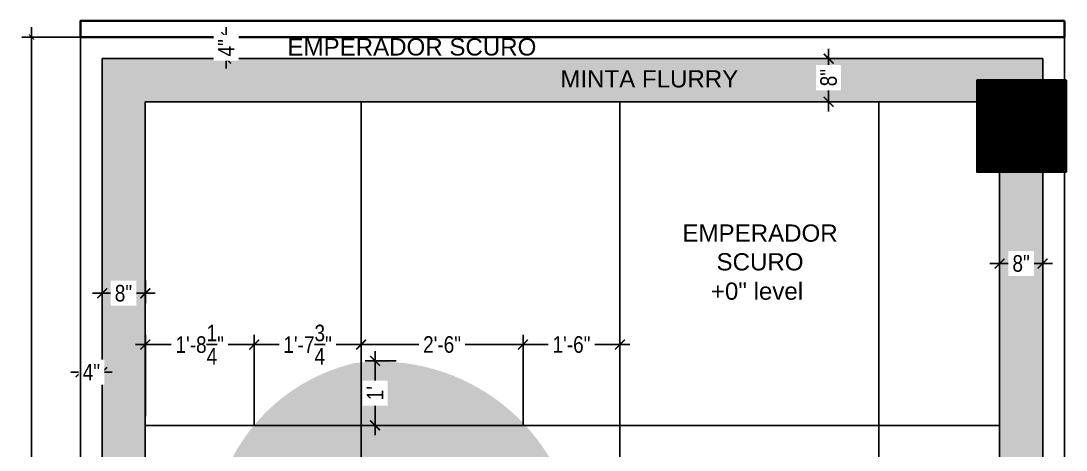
# Model space of a CAD drawing. Header units: inches. Extents: x -109431 to 29005, y -34715 to -1756.
# Drawn here: x -52533.5 to -52339.7, y -17318.8 to -17239.2 of the extents above; entities that cross this region are included whole.
import ezdxf

# ---------------------------------------------------------------- set-up
doc = ezdxf.new("R2010")
doc.units = ezdxf.units.IN
doc.header["$LTSCALE"] = 0.05
doc.header["$MEASUREMENT"] = 0
doc.header["$PDMODE"] = 3
doc.header["$PDSIZE"] = -4
doc.linetypes.add('ACAD_ISO03W100', pattern=[30, 12, -18])
doc.linetypes.add('DASHED2', pattern=[0.375, 0.25, -0.125])
doc.layers.get('Defpoints').update_dxf_attribs({"linetype": 'DASHED2'})
for name, color, linetype in [('Column', 6, 'Continuous'), ('Flooring Hatch', 251, 'Continuous'), ('Flooring Layout', 7, 'Continuous'), ('Furniture text & dimension', 7, 'Continuous')]:
    doc.layers.add(name, color=color, linetype=linetype)
doc.layers.add('WALL', color=7, linetype='Continuous', lineweight=35)
doc.styles.add('9-128OF1-4', font='ARIALN.TTF', dxfattribs={"height": 3.0792})
doc.styles.add('PDF Arial', font='arial.ttf')
doc.styles.add('style2', font='stylu.ttf')
doc.dimstyles.new('DIM 1-4', dxfattribs={"dimtxt": 3.0792, "dimasz": 1.82, "dimexe": 1.82, "dimexo": 0, "dimgap": 0.09, "dimtad": 0, "dimzin": 0, "dimdsep": 46, "dimlunit": 4, "dimtxsty": '9-128OF1-4', "dimblk": 'ARCHTICK', "dimcen": 1.8125, "dimdle": 1.82, "dimclrd": 8, "dimclre": 8, "dimadec": 0, "dimazin": 0, "dimtfac": 1, "dimtofl": 0, "dimtmove": 0, "dimatfit": 3, "dimldrblk": 'OPEN90', "dimfxl": 1, "dimtolj": 1, "dimtzin": 0, "dimlwd": -1, "dimarcsym": 0})

# ---------------------------------------------------------------- blocks, each defined once
blk = doc.blocks.new('_ArchTick')
at = {"color": 0, "const_width": 0.15}
blk.add_lwpolyline([(-0.5, -0.5), (0.5, 0.5)], dxfattribs=at)
blk = doc.blocks.new('*D417')
at = {"layer": 'Defpoints', "color": 0, "ltscale": 50, "transparency": 16777216}
for p in [(-52463.96, -17302.29), (-52467.87, -17314.23), (-52463.96, -17314.23)]:
    blk.add_point(p, dxfattribs=at)
at = {"layer": 'Flooring Layout', "color": 8, "linetype": 'ACAD_ISO03W100', "ltscale": 50, "transparency": 16777216}
for p, q in [((-52467.87, -17300.47), (-52467.87, -17307.13)), ((-52467.87, -17316.05), (-52467.87, -17309.39))]:
    blk.add_line(p, q, dxfattribs=at)
at = {"layer": 'Flooring Layout', "color": 8, "linetype": 'ACAD_ISO03W100', "lineweight": -2, "ltscale": 50, "transparency": 16777216}
for p, q in [((-52463.96, -17302.29), (-52469.69, -17302.29)), ((-52463.96, -17314.23), (-52469.69, -17314.23))]:
    blk.add_line(p, q, dxfattribs=at)
at = {"layer": 'Flooring Layout', "color": 8, "ltscale": 50, "transparency": 16777216, "xscale": 1.82, "yscale": 1.82, "zscale": 1.82}
for p, rotation in [((-52467.87, -17302.29), 90), ((-52467.87, -17314.23), 270)]:
    blk.add_blockref('_ArchTick', p, dxfattribs=dict(at, rotation=rotation))
at = {"layer": 'Flooring Layout', "color": 0, "ltscale": 50, "transparency": 16777216, "insert": (-52467.87, -17308.26), "char_height": 3.079, "attachment_point": 5, "rotation": 90, "style": '9-128OF1-4', "bg_fill": 3, "box_fill_scale": 1.25, "bg_fill_color": 256, "bg_fill_true_color": 13158600, "bg_fill_transparency": 0}
blk.add_mtext("\\A1;1'", dxfattribs=at)
blk = doc.blocks.new('_Open90')
at = {"color": 0, "linetype": 'ByBlock', "lineweight": -2}
for p, q in [((0, 0), (-1, 0)), ((-0.5, 0.5), (0, 0)), ((0, 0), (-0.5, -0.5))]:
    blk.add_line(p, q, dxfattribs=at)
blk = doc.blocks.new('*D423')
at = {"layer": 'Defpoints', "color": 0, "ltscale": 50, "transparency": 16777216}
for p in [(-52440.44, -17299.25), (-52470.46, -17314.23), (-52440.44, -17314.23)]:
    blk.add_point(p, dxfattribs=at)
at = {"layer": 'Flooring Layout', "color": 8, "linetype": 'ACAD_ISO03W100', "lineweight": -2, "ltscale": 50, "transparency": 16777216}
for p, q in [((-52470.46, -17314.23), (-52470.46, -17297.43)), ((-52440.44, -17314.23), (-52440.44, -17297.43))]:
    blk.add_line(p, q, dxfattribs=at)
at = {"layer": 'Flooring Layout', "color": 8, "linetype": 'ACAD_ISO03W100', "ltscale": 50, "transparency": 16777216}
for p, q in [((-52472.28, -17299.25), (-52458.92, -17299.25)), ((-52438.62, -17299.25), (-52451.98, -17299.25))]:
    blk.add_line(p, q, dxfattribs=at)
at = {"layer": 'Flooring Layout', "color": 8, "ltscale": 50, "transparency": 16777216, "xscale": 1.82, "yscale": 1.82, "zscale": 1.82, "rotation": 180}
blk.add_blockref('_ArchTick', (-52470.46, -17299.25), dxfattribs=at)
at = {"layer": 'Flooring Layout', "color": 8, "ltscale": 50, "transparency": 16777216, "xscale": 1.82, "yscale": 1.82, "zscale": 1.82}
blk.add_blockref('_ArchTick', (-52440.44, -17299.25), dxfattribs=at)
at = {"layer": 'Flooring Layout', "color": 0, "ltscale": 50, "transparency": 16777216, "insert": (-52455.45, -17299.25), "char_height": 3.079, "attachment_point": 5, "style": '9-128OF1-4', "bg_fill": 3, "box_fill_scale": 1.25, "bg_fill_color": 256, "bg_fill_true_color": 13158600, "bg_fill_transparency": 0}
blk.add_mtext('\\A1;2\'-6"', dxfattribs=at)
blk = doc.blocks.new('*D424')
at = {"layer": 'Defpoints', "color": 0, "ltscale": 50, "transparency": 16777216}
for p in [(-52490.29, -17299.25), (-52490.29, -17314.23), (-52470.46, -17314.23)]:
    blk.add_point(p, dxfattribs=at)
at = {"layer": 'Flooring Layout', "color": 8, "linetype": 'ACAD_ISO03W100', "lineweight": -2, "ltscale": 50, "transparency": 16777216}
for p, q in [((-52490.29, -17314.23), (-52490.29, -17297.43)), ((-52470.46, -17314.23), (-52470.46, -17297.43))]:
    blk.add_line(p, q, dxfattribs=at)
at = {"layer": 'Flooring Layout', "color": 8, "linetype": 'ACAD_ISO03W100', "ltscale": 50, "transparency": 16777216}
for p, q in [((-52492.11, -17299.25), (-52484.67, -17299.25)), ((-52468.64, -17299.25), (-52476.08, -17299.25))]:
    blk.add_line(p, q, dxfattribs=at)
at = {"layer": 'Flooring Layout', "color": 8, "ltscale": 50, "transparency": 16777216, "xscale": 1.82, "yscale": 1.82, "zscale": 1.82, "rotation": 180}
blk.add_blockref('_ArchTick', (-52490.29, -17299.25), dxfattribs=at)
at = {"layer": 'Flooring Layout', "color": 8, "ltscale": 50, "transparency": 16777216, "xscale": 1.82, "yscale": 1.82, "zscale": 1.82}
blk.add_blockref('_ArchTick', (-52470.46, -17299.25), dxfattribs=at)
at = {"layer": 'Flooring Layout', "color": 0, "ltscale": 50, "transparency": 16777216, "insert": (-52480.38, -17299.25), "char_height": 3.0792, "attachment_point": 5, "style": '9-128OF1-4', "bg_fill": 3, "box_fill_scale": 1.25, "bg_fill_color": 256, "bg_fill_true_color": 13158600, "bg_fill_transparency": 0}
blk.add_mtext('\\A1;1\'-7{\\H1x;\\S3/4;}"', dxfattribs=at)
blk = doc.blocks.new('*D415')
at = {"layer": 'Defpoints', "color": 0, "ltscale": 50, "transparency": 16777216}
for p in [(-52386.43, -17246.23), (-52386.43, -17254.23), (-52383.78, -17254.23)]:
    blk.add_point(p, dxfattribs=at)
at = {"layer": 'Flooring Layout', "color": 8, "linetype": 'ACAD_ISO03W100', "ltscale": 50, "transparency": 16777216}
for p, q in [((-52383.78, -17244.41), (-52383.78, -17248.21)), ((-52383.78, -17256.05), (-52383.78, -17251.3))]:
    blk.add_line(p, q, dxfattribs=at)
at = {"layer": 'Flooring Layout', "color": 8, "linetype": 'ACAD_ISO03W100', "lineweight": -2, "ltscale": 50, "transparency": 16777216}
for p, q in [((-52386.43, -17246.23), (-52381.96, -17246.23)), ((-52386.43, -17254.23), (-52381.96, -17254.23))]:
    blk.add_line(p, q, dxfattribs=at)
at = {"layer": 'Flooring Layout', "color": 8, "ltscale": 50, "transparency": 16777216, "xscale": 1.82, "yscale": 1.82, "zscale": 1.82}
for p, rotation in [((-52383.78, -17246.23), 90), ((-52383.78, -17254.23), 270)]:
    blk.add_blockref('_ArchTick', p, dxfattribs=dict(at, rotation=rotation))
at = {"layer": 'Flooring Layout', "color": 0, "ltscale": 50, "transparency": 16777216, "insert": (-52383.78, -17249.76), "char_height": 3.079, "attachment_point": 5, "rotation": 90, "style": '9-128OF1-4', "bg_fill": 3, "box_fill_scale": 1.25, "bg_fill_color": 256, "bg_fill_true_color": 13158600, "bg_fill_transparency": 0}
blk.add_mtext('\\A1;8"', dxfattribs=at)
blk = doc.blocks.new('*D416')
at = {"layer": 'Defpoints', "color": 0, "ltscale": 50, "transparency": 16777216}
for p in [(-52352.09, -17284.22), (-52352.09, -17284.24), (-52344.09, -17284.24)]:
    blk.add_point(p, dxfattribs=at)
at = {"layer": 'Flooring Layout', "color": 8, "linetype": 'ACAD_ISO03W100', "lineweight": -2, "ltscale": 50, "transparency": 16777216}
for p, q in [((-52352.09, -17284.24), (-52352.09, -17282.4)), ((-52344.09, -17284.24), (-52344.09, -17282.4))]:
    blk.add_line(p, q, dxfattribs=at)
at = {"layer": 'Flooring Layout', "color": 8, "linetype": 'ACAD_ISO03W100', "ltscale": 50, "transparency": 16777216}
for p, q in [((-52353.91, -17284.22), (-52349.63, -17284.22)), ((-52342.27, -17284.22), (-52346.54, -17284.22))]:
    blk.add_line(p, q, dxfattribs=at)
at = {"layer": 'Flooring Layout', "color": 8, "ltscale": 50, "transparency": 16777216, "xscale": 1.82, "yscale": 1.82, "zscale": 1.82, "rotation": 180}
blk.add_blockref('_ArchTick', (-52352.09, -17284.22), dxfattribs=at)
at = {"layer": 'Flooring Layout', "color": 8, "ltscale": 50, "transparency": 16777216, "xscale": 1.82, "yscale": 1.82, "zscale": 1.82}
blk.add_blockref('_ArchTick', (-52344.09, -17284.22), dxfattribs=at)
at = {"layer": 'Flooring Layout', "color": 0, "ltscale": 50, "transparency": 16777216, "insert": (-52348.09, -17284.22), "char_height": 3.079, "attachment_point": 5, "style": '9-128OF1-4', "bg_fill": 3, "box_fill_scale": 1.25, "bg_fill_color": 256, "bg_fill_true_color": 13158600, "bg_fill_transparency": 0}
blk.add_mtext('\\A1;8"', dxfattribs=at)
blk = doc.blocks.new('*D432')
at = {"layer": 'Defpoints', "color": 0, "ltscale": 50, "transparency": 16777216}
for p in [(-52518.46, -17287.36), (-52510.46, -17287.36), (-52510.46, -17289.74)]:
    blk.add_point(p, dxfattribs=at)
at = {"layer": 'Flooring Layout', "color": 8, "linetype": 'ACAD_ISO03W100', "lineweight": -2, "ltscale": 50, "transparency": 16777216}
for p, q in [((-52518.46, -17287.36), (-52518.46, -17291.56)), ((-52510.46, -17287.36), (-52510.46, -17291.56))]:
    blk.add_line(p, q, dxfattribs=at)
at = {"layer": 'Flooring Layout', "color": 8, "linetype": 'ACAD_ISO03W100', "ltscale": 50, "transparency": 16777216}
for p, q in [((-52520.28, -17289.74), (-52516.06, -17289.74)), ((-52508.64, -17289.74), (-52512.98, -17289.74))]:
    blk.add_line(p, q, dxfattribs=at)
at = {"layer": 'Flooring Layout', "color": 8, "ltscale": 50, "transparency": 16777216, "xscale": 1.82, "yscale": 1.82, "zscale": 1.82, "rotation": 180}
blk.add_blockref('_ArchTick', (-52518.46, -17289.74), dxfattribs=at)
at = {"layer": 'Flooring Layout', "color": 8, "ltscale": 50, "transparency": 16777216, "xscale": 1.82, "yscale": 1.82, "zscale": 1.82}
blk.add_blockref('_ArchTick', (-52510.46, -17289.74), dxfattribs=at)
at = {"layer": 'Flooring Layout', "color": 0, "ltscale": 50, "transparency": 16777216, "insert": (-52514.52, -17289.74), "char_height": 3.079, "attachment_point": 5, "style": '9-128OF1-4', "bg_fill": 3, "box_fill_scale": 1.25, "bg_fill_color": 256, "bg_fill_true_color": 13158600, "bg_fill_transparency": 0}
blk.add_mtext('\\A1;8"', dxfattribs=at)
blk = doc.blocks.new('*D436')
at = {"layer": 'Flooring Layout', "color": 8, "linetype": 'ACAD_ISO03W100', "lineweight": -2, "ltscale": 50, "transparency": 16777216}
for p, q in [((-52522.46, -17302.58), (-52522.46, -17306.18)), ((-52518.46, -17302.58), (-52518.46, -17306.18))]:
    blk.add_line(p, q, dxfattribs=at)
at = {"layer": 'Flooring Layout', "color": 8, "linetype": 'ACAD_ISO03W100', "ltscale": 50, "transparency": 16777216}
for p, q in [((-52524.28, -17304.36), (-52522.06, -17304.36)), ((-52516.64, -17304.36), (-52518.87, -17304.36))]:
    blk.add_line(p, q, dxfattribs=at)
at = {"layer": 'Flooring Layout', "color": 8, "ltscale": 50, "transparency": 16777216, "xscale": 1.82, "yscale": 1.82, "zscale": 1.82, "rotation": 180}
blk.add_blockref('_ArchTick', (-52522.46, -17304.36), dxfattribs=at)
at = {"layer": 'Flooring Layout', "color": 8, "ltscale": 50, "transparency": 16777216, "xscale": 1.82, "yscale": 1.82, "zscale": 1.82}
blk.add_blockref('_ArchTick', (-52518.46, -17304.36), dxfattribs=at)
at = {"layer": 'Flooring Layout', "color": 0, "ltscale": 50, "transparency": 16777216, "insert": (-52520.46, -17304.36), "char_height": 3.079, "attachment_point": 5, "style": '9-128OF1-4', "bg_fill": 3, "box_fill_scale": 1.25, "bg_fill_color": 256, "bg_fill_true_color": 13158600, "bg_fill_transparency": 0}
blk.add_mtext('\\A1;4"', dxfattribs=at)
at = {"layer": 'Defpoints', "color": 0, "ltscale": 50, "transparency": 16777216}
for p in [(-52522.46, -17302.58), (-52518.46, -17302.58), (-52518.46, -17304.36)]:
    blk.add_point(p, dxfattribs=at)
blk = doc.blocks.new('*D427')
at = {"layer": 'Defpoints', "color": 0, "ltscale": 50, "transparency": 16777216}
for p in [(-52510.46, -17299.25), (-52510.46, -17312.51), (-52490.29, -17314.23)]:
    blk.add_point(p, dxfattribs=at)
at = {"layer": 'Flooring Layout', "color": 8, "linetype": 'ACAD_ISO03W100', "lineweight": -2, "ltscale": 50, "transparency": 16777216}
for p, q in [((-52510.46, -17312.51), (-52510.46, -17297.43)), ((-52490.29, -17314.23), (-52490.29, -17297.43))]:
    blk.add_line(p, q, dxfattribs=at)
at = {"layer": 'Flooring Layout', "color": 8, "linetype": 'ACAD_ISO03W100', "ltscale": 50, "transparency": 16777216}
for p, q in [((-52512.28, -17299.25), (-52504.67, -17299.25)), ((-52488.47, -17299.25), (-52496.08, -17299.25))]:
    blk.add_line(p, q, dxfattribs=at)
at = {"layer": 'Flooring Layout', "color": 8, "ltscale": 50, "transparency": 16777216, "xscale": 1.82, "yscale": 1.82, "zscale": 1.82, "rotation": 180}
blk.add_blockref('_ArchTick', (-52510.46, -17299.25), dxfattribs=at)
at = {"layer": 'Flooring Layout', "color": 8, "ltscale": 50, "transparency": 16777216, "xscale": 1.82, "yscale": 1.82, "zscale": 1.82}
blk.add_blockref('_ArchTick', (-52490.29, -17299.25), dxfattribs=at)
at = {"layer": 'Flooring Layout', "color": 0, "ltscale": 50, "transparency": 16777216, "insert": (-52500.38, -17299.25), "char_height": 3.0792, "attachment_point": 5, "style": '9-128OF1-4', "bg_fill": 3, "box_fill_scale": 1.25, "bg_fill_color": 256, "bg_fill_true_color": 13158600, "bg_fill_transparency": 0}
blk.add_mtext('\\A1;1\'-8{\\H1x;\\S1/4;}"', dxfattribs=at)
blk = doc.blocks.new('*D428')
at = {"layer": 'Defpoints', "color": 0, "ltscale": 50, "transparency": 16777216}
for p in [(-52422.46, -17299.25), (-52422.46, -17308.72), (-52440.44, -17314.23)]:
    blk.add_point(p, dxfattribs=at)
at = {"layer": 'Flooring Layout', "color": 8, "linetype": 'ACAD_ISO03W100', "lineweight": -2, "ltscale": 50, "transparency": 16777216}
for p, q in [((-52440.44, -17314.23), (-52440.44, -17297.43)), ((-52422.46, -17308.72), (-52422.46, -17297.43))]:
    blk.add_line(p, q, dxfattribs=at)
at = {"layer": 'Flooring Layout', "color": 8, "linetype": 'ACAD_ISO03W100', "ltscale": 50, "transparency": 16777216}
for p, q in [((-52442.26, -17299.25), (-52434.78, -17299.25)), ((-52420.64, -17299.25), (-52428.12, -17299.25))]:
    blk.add_line(p, q, dxfattribs=at)
at = {"layer": 'Flooring Layout', "color": 8, "ltscale": 50, "transparency": 16777216, "xscale": 1.82, "yscale": 1.82, "zscale": 1.82, "rotation": 180}
blk.add_blockref('_ArchTick', (-52440.44, -17299.25), dxfattribs=at)
at = {"layer": 'Flooring Layout', "color": 8, "ltscale": 50, "transparency": 16777216, "xscale": 1.82, "yscale": 1.82, "zscale": 1.82}
blk.add_blockref('_ArchTick', (-52422.46, -17299.25), dxfattribs=at)
at = {"layer": 'Flooring Layout', "color": 0, "ltscale": 50, "transparency": 16777216, "insert": (-52431.45, -17299.25), "char_height": 3.079, "attachment_point": 5, "style": '9-128OF1-4', "bg_fill": 3, "box_fill_scale": 1.25, "bg_fill_color": 256, "bg_fill_true_color": 13158600, "bg_fill_transparency": 0}
blk.add_mtext('\\A1;1\'-6"', dxfattribs=at)
blk = doc.blocks.new('*D443')
at = {"layer": 'Flooring Layout', "color": 8, "linetype": 'ACAD_ISO03W100', "ltscale": 50, "transparency": 16777216}
for p, q in [((-52495.48, -17240.41), (-52495.48, -17242.64)), ((-52495.48, -17248.05), (-52495.48, -17245.83))]:
    blk.add_line(p, q, dxfattribs=at)
at = {"layer": 'Flooring Layout', "color": 8, "linetype": 'ACAD_ISO03W100', "lineweight": -2, "ltscale": 50, "transparency": 16777216}
for p, q in [((-52493.85, -17242.23), (-52497.3, -17242.23)), ((-52493.85, -17246.23), (-52497.3, -17246.23))]:
    blk.add_line(p, q, dxfattribs=at)
at = {"layer": 'Flooring Layout', "color": 8, "ltscale": 50, "transparency": 16777216, "xscale": 1.82, "yscale": 1.82, "zscale": 1.82}
for p, rotation in [((-52495.48, -17242.23), 90), ((-52495.48, -17246.23), 270)]:
    blk.add_blockref('_ArchTick', p, dxfattribs=dict(at, rotation=rotation))
at = {"layer": 'Flooring Layout', "color": 0, "ltscale": 50, "transparency": 16777216, "insert": (-52495.48, -17244.23), "char_height": 3.079, "attachment_point": 5, "rotation": 90, "style": '9-128OF1-4', "bg_fill": 3, "box_fill_scale": 1.25, "bg_fill_color": 256, "bg_fill_true_color": 13158600, "bg_fill_transparency": 0}
blk.add_mtext('\\A1;4"', dxfattribs=at)
at = {"layer": 'Defpoints', "color": 0, "ltscale": 50, "transparency": 16777216}
for p in [(-52495.48, -17242.23), (-52493.85, -17242.23), (-52493.85, -17246.23)]:
    blk.add_point(p, dxfattribs=at)
blk = doc.blocks.new('*D445')
at = {"layer": 'Defpoints', "color": 0, "ltscale": 50, "transparency": 16777216}
for p in [(-52522.5, -17242.23), (-52531.56, -17448.24), (-52522.53, -17448.24)]:
    blk.add_point(p, dxfattribs=at)
at = {"layer": 'Furniture text & dimension', "color": 8, "ltscale": 50, "transparency": 16777216}
for p, q in [((-52531.56, -17240.41), (-52531.56, -17339.7)), ((-52531.56, -17450.06), (-52531.56, -17350.77))]:
    blk.add_line(p, q, dxfattribs=at)
at = {"layer": 'Furniture text & dimension', "color": 8, "lineweight": -2, "ltscale": 50, "transparency": 16777216}
for p, q in [((-52522.5, -17242.23), (-52533.38, -17242.23)), ((-52522.53, -17448.24), (-52533.38, -17448.24))]:
    blk.add_line(p, q, dxfattribs=at)
at = {"layer": 'Furniture text & dimension', "color": 8, "ltscale": 50, "transparency": 16777216}
for p, rotation in [((-52531.56, -17242.23), 90), ((-52531.56, -17448.24), 270)]:
    blk.add_blockref('_ArchTick', p, dxfattribs=dict(at, rotation=rotation))
at = {"layer": 'Furniture text & dimension', "color": 0, "ltscale": 50, "transparency": 16777216, "insert": (-52531.56, -17345.24), "char_height": 3, "attachment_point": 5, "rotation": 90, "style": 'style2'}
blk.add_mtext('\\A1;17\'-2"', dxfattribs=at)

msp = doc.modelspace()

# ---------------------------------------------------------------- hatches: boundary and pattern name
at = {"layer": 'Column', "ltscale": 0.25}
h = msp.add_hatch(dxfattribs=at)
h.set_pattern_fill('ANSI31', color=1, angle=270)
h.set_pattern_definition([(315, (2075.21567, -5227.35034), (0.08838834765, 0.08838834765), [])])
h.paths.add_polyline_path([(-52342.49927, -17267.2335), (-52342.49924, -17260.2335), (-52356.24924, -17260.2335), (-52356.24924, -17267.2335)])
h.paths.add_polyline_path([(-52339.74924, -17267.2335), (-52339.74924, -17260.2335), (-52342.49924, -17260.2335), (-52342.49927, -17267.2335)])
h.paths.add_polyline_path([(-52342.49924, -17260.2335), (-52339.74924, -17260.2335), (-52339.74924, -17250.2335), (-52356.24924, -17250.2335), (-52356.24924, -17260.2335)])
at = {"layer": 'Flooring Hatch', "ltscale": 50, "true_color": 0x939598}
h = msp.add_hatch(color=252, dxfattribs=at)
h.dxf.hatch_style = 1
h.paths.add_polyline_path([(-52344.08879, -17267.2335), (-52352.08879, -17267.2335), (-52352.06564, -17436.26858), (-52510.44444, -17436.26858), (-52510.44444, -17436.26118), (-52510.46937, -17254.2335), (-52356.24924, -17254.2335), (-52356.24924, -17250.2335), (-52344.09112, -17250.2335), (-52344.09167, -17246.2335), (-52518.47047, -17246.2335), (-52518.44334, -17444.26858), (-52344.06454, -17444.26858)])
h = msp.add_hatch(color=252, dxfattribs=at)
h.dxf.hatch_style = 1
edge = h.paths.add_edge_path(flags=17)
edge.add_line((-52352.06399, -17398.66508), (-52352.06399, -17394.39326))
edge.add_arc((-52338.75645, -17396.52917), 13.47786, 170.8815829, 189.1184171)
edge = h.paths.add_edge_path()
edge.add_line((-52352.06399, -17436.26858), (-52352.06399, -17412.75665))
edge.add_arc((-52375.71973, -17405.58414), 24.7192, 311.0987348, 343.1324884, ccw=False)
edge.add_arc((-52368.49988, -17415.253), 12.71989, 106.3275358, 315.2247465, ccw=False)
edge.add_arc((-52375.25851, -17380.72258), 22.54926, 278.1140987, 525.6090517)
edge.add_arc((-52417.39174, -17374.77782), 20.29436, 227.7775055, 359.0388098, ccw=False)
edge.add_arc((-52417.9295, -17371.87615), 22.20628, 149.6625461, 233.8475611, ccw=False)
edge.add_arc((-52467.05663, -17339.23082), 36.83623, 324.4269562, 457.1545705)
edge.add_arc((-52463.77273, -17336.28674), 34.51497, 103.1832978, 248.8567444)
edge.add_arc((-52485.25416, -17401.16517), 33.91182, -1.1382231, 74.553803, ccw=False)
edge.add_arc((-52483.91879, -17400.97395), 32.58123, 215.5026642, 358.4789252, ccw=False)
edge.add_line((-52510.44279, -17419.8952), (-52510.44279, -17436.26858))
edge.add_line((-52510.44279, -17436.26858), (-52352.06399, -17436.26858))

# ---------------------------------------------------------------- linework, layer by layer
at = {"layer": 'Flooring Layout', "ltscale": 50}
for p, q in [((-52340.06399, -17242.20609), (-52339.97811, -17448.21508)), ((-52518.44334, -17444.26858), (-52518.47047, -17246.2335)), ((-52510.46937, -17254.23163), (-52352.05751, -17254.23903))]:
    msp.add_line(p, q, dxfattribs=at)
at = {"layer": 'Flooring Layout', "color": 9, "ltscale": 50, "true_color": 0xc7c8ca}
for p, q in [((-52470.47047, -17246.2335), (-52470.47047, -17246.22693)), ((-52422.47047, -17246.2335), (-52422.47047, -17246.22035)), ((-52374.47047, -17246.2335), (-52374.47047, -17246.21377)), ((-52470.44444, -17436.26858), (-52470.46937, -17254.2335)), ((-52422.44444, -17436.26858), (-52422.46937, -17254.2335)), ((-52374.44444, -17436.26858), (-52374.46937, -17254.2335)), ((-52510.46115, -17314.23163), (-52352.06031, -17314.23903))]:
    msp.add_line(p, q, dxfattribs=at)
at = {"layer": 'Flooring Layout', "color": 8, "ltscale": 50}
for points in [[(-52518.47047, -17246.2335), (-52344.09167, -17246.2335), (-52344.06454, -17444.26858), (-52518.44334, -17444.26858)], [(-52510.46937, -17254.2335), (-52352.09057, -17254.2335), (-52352.06564, -17436.26858), (-52510.44444, -17436.26858)]]:
    msp.add_lwpolyline(points, close=True, dxfattribs=at)
at = {"layer": 'WALL', "ltscale": 0.25}
for points in [[(-52340.06399, -17239.2335), (-52522.49924, -17239.2335), (-52522.49924, -17242.2335), (-52340.06399, -17242.2335)], [(-52340.06399, -17242.2335), (-52340.06399, -17239.2335)], [(-52339.74924, -17250.2335), (-52339.74924, -17267.2335), (-52356.24924, -17267.2335), (-52356.24924, -17250.2335), (-52339.74924, -17250.2335)]]:
    msp.add_lwpolyline(points, dxfattribs=at)

# ---------------------------------------------------------------- texts
at = {"layer": 'Flooring Hatch', "color": 1, "char_height": 3.1965877, "attachment_point": 4, "style": 'PDF Arial'}
for s, insert, width in [('EMPERADOR SCURO', (-52484.11166, -17244.07433), 60.9127845), ('MINTA FLURRY', (-52433.52227, -17249.9945), 45.3482862), ('\\pi0.80962;EMPERADOR \\P\\pi7.13302;SCURO', (-52411.68886, -17281.25758), 29.9916857), ('\\pi23.19051;+0" level', (-52428.79523, -17289.35595), 62.9199867)]:
    msp.add_mtext(s, dxfattribs=dict(at, insert=insert, width=width))

# ---------------------------------------------------------------- next in the draw order: dimensions: what is measured, and where the dimension line sits
at = {"layer": 'Flooring Layout', "ltscale": 50}
for base, p1, p2, picture, middle in [((-52495.48318, -17242.2335), (-52493.85468, -17246.2335), (-52493.85468, -17242.2335), '*D443', (-52495.48318, -17244.2335)), ((-52467.86707, -17314.2335), (-52463.96368, -17302.28897), (-52463.96205, -17314.2335), '*D417', (-52467.86707, -17308.26123))]:
    dim = msp.add_linear_dim(base=base, p1=p1, p2=p2, angle=90, dimstyle='DIM 1-4', override={"dimfxl": 0.1875, "dimtfill": 1, "dimarcsym": 1}, dxfattribs=at)
    dim.commit()
    dim.dimension.update_dxf_attribs({"geometry": picture, "text_midpoint": middle})
dim = msp.add_linear_dim(base=(-52383.78263, -17254.2335), p1=(-52386.42755, -17246.2335), p2=(-52386.42755, -17254.2335), angle=90, dimstyle='DIM 1-4', override={"dimfxl": 0.1875, "dimtfill": 1, "dimarcsym": 1}, dxfattribs=at)
dim.commit()
dim.dimension.update_dxf_attribs({"geometry": '*D415', "text_midpoint": (-52383.78263, -17249.75639), "dimtype": 160})
for base, p1, p2, picture, middle in [((-52352.08512, -17284.21649), (-52344.08512, -17284.23616), (-52352.08512, -17284.23726), '*D416', (-52348.08812, -17284.21649)), ((-52510.46484, -17289.73978), (-52518.46484, -17287.36011), (-52510.46484, -17287.35902), '*D432', (-52514.51999, -17289.73978))]:
    dim = msp.add_linear_dim(base=base, p1=p1, p2=p2, dimstyle='DIM 1-4', override={"dimfxl": 0.1875, "dimtfill": 1, "dimarcsym": 1}, dxfattribs=at)
    dim.commit()
    dim.dimension.update_dxf_attribs({"geometry": picture, "text_midpoint": middle, "dimtype": 160})
dim = msp.add_linear_dim(base=(-52518.46275, -17304.36177), p1=(-52522.46275, -17302.58151), p2=(-52518.46275, -17302.58097), dimstyle='DIM 1-4', override={"dimfxl": 0.1875, "dimtfill": 1, "dimarcsym": 1}, dxfattribs=at)
dim.commit()
dim.dimension.update_dxf_attribs({"geometry": '*D436', "text_midpoint": (-52520.46275, -17304.36177)})

# ---------------------------------------------------------------- next in the draw order: linework, layer by layer
msp.add_line((-52522.49924, -17242.2335), (-52522.52869, -17448.2425), dxfattribs=at)

# ---------------------------------------------------------------- next in the draw order: dimensions: what is measured, and where the dimension line sits
dim = msp.add_linear_dim(base=(-52440.43952, -17299.24693), p1=(-52470.46115, -17314.2335), p2=(-52440.43952, -17314.2349), dimstyle='DIM 1-4', override={"dimfxl": 0.1875, "dimtfill": 1, "dimarcsym": 1}, dxfattribs=at)
dim.commit()
dim.dimension.update_dxf_attribs({"geometry": '*D423', "text_midpoint": (-52455.45034, -17299.24693)})
at = {"layer": 'Furniture text & dimension', "ltscale": 50}
dim = msp.add_linear_dim(base=(-52531.56236, -17448.2425), p1=(-52522.49924, -17242.2335), p2=(-52522.52869, -17448.2425), angle=90, dimstyle='DIM 1-4', override={"dimtxt": 3, "dimasz": 1, "dimdec": 3, "dimtxsty": 'style2', "dimtdec": 3, "dimtmove": 1, "dimfxl": 0, "dimfrac": 1, "dimarcsym": 1}, dxfattribs=at)
dim.commit()
dim.dimension.update_dxf_attribs({"geometry": '*D445', "text_midpoint": (-52531.56236, -17345.238)})

# ---------------------------------------------------------------- next in the draw order: dimensions: what is measured, and where the dimension line sits
at = {"layer": 'Flooring Layout', "ltscale": 50}
for base, p1, p2, picture, middle in [((-52490.2896, -17299.24693), (-52470.46115, -17314.2335), (-52490.2896, -17314.23257), '*D424', (-52480.37538, -17299.24693)), ((-52422.46191, -17299.24693), (-52440.43952, -17314.2349), (-52422.46191, -17308.72494), '*D428', (-52431.45071, -17299.24693))]:
    dim = msp.add_linear_dim(base=base, p1=p1, p2=p2, dimstyle='DIM 1-4', override={"dimtmove": 1, "dimfxl": 0.1875, "dimtfill": 1, "dimarcsym": 1}, dxfattribs=at)
    dim.commit()
    dim.dimension.update_dxf_attribs({"geometry": picture, "text_midpoint": middle})

# ---------------------------------------------------------------- next in the draw order: dimensions: what is measured, and where the dimension line sits
dim = msp.add_linear_dim(base=(-52510.46139, -17299.24693), p1=(-52490.2896, -17314.23257), p2=(-52510.46139, -17312.50785), dimstyle='DIM 1-4', override={"dimtmove": 1, "dimfxl": 0.1875, "dimtfill": 1, "dimarcsym": 1}, dxfattribs=at)
dim.commit()
dim.dimension.update_dxf_attribs({"geometry": '*D427', "text_midpoint": (-52500.3755, -17299.24693)})

doc.saveas('drawing.dxf')
